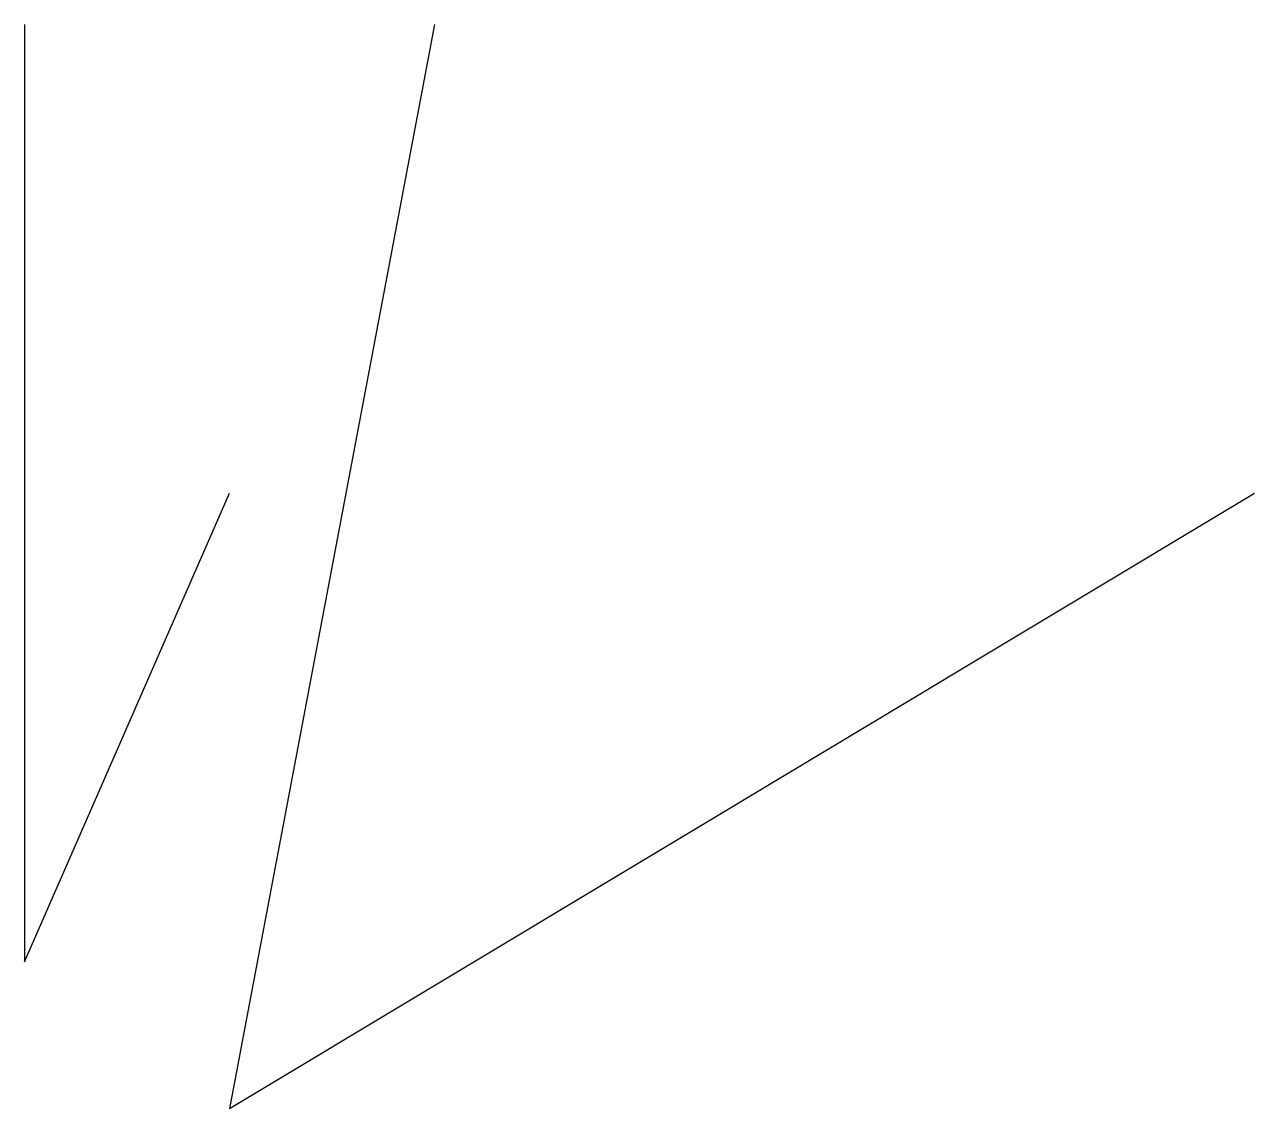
# Model space of a CAD drawing. Header units: millimetres. Extents: x 56 to 140, y 28 to 102.
import ezdxf

# ---------------------------------------------------------------- set-up
doc = ezdxf.new("R2010")
doc.units = ezdxf.units.MM
doc.header["$LTSCALE"] = 0.3
doc.layers.add('2', color=2, linetype='Continuous')
doc.layers.add('4', color=66, linetype='Continuous')

msp = doc.modelspace()

# ---------------------------------------------------------------- linework, layer by layer
at = {"layer": '2'}
msp.add_polyline3d([(84, 102, 88), (70, 28, 41.719), (140, 70, 0)], dxfattribs=at)
at = {"layer": '4'}
msp.add_polyline3d([(56, 102, 88), (56, 38, 64), (70, 70, 18.453)], dxfattribs=at)

doc.saveas('drawing.dxf')
